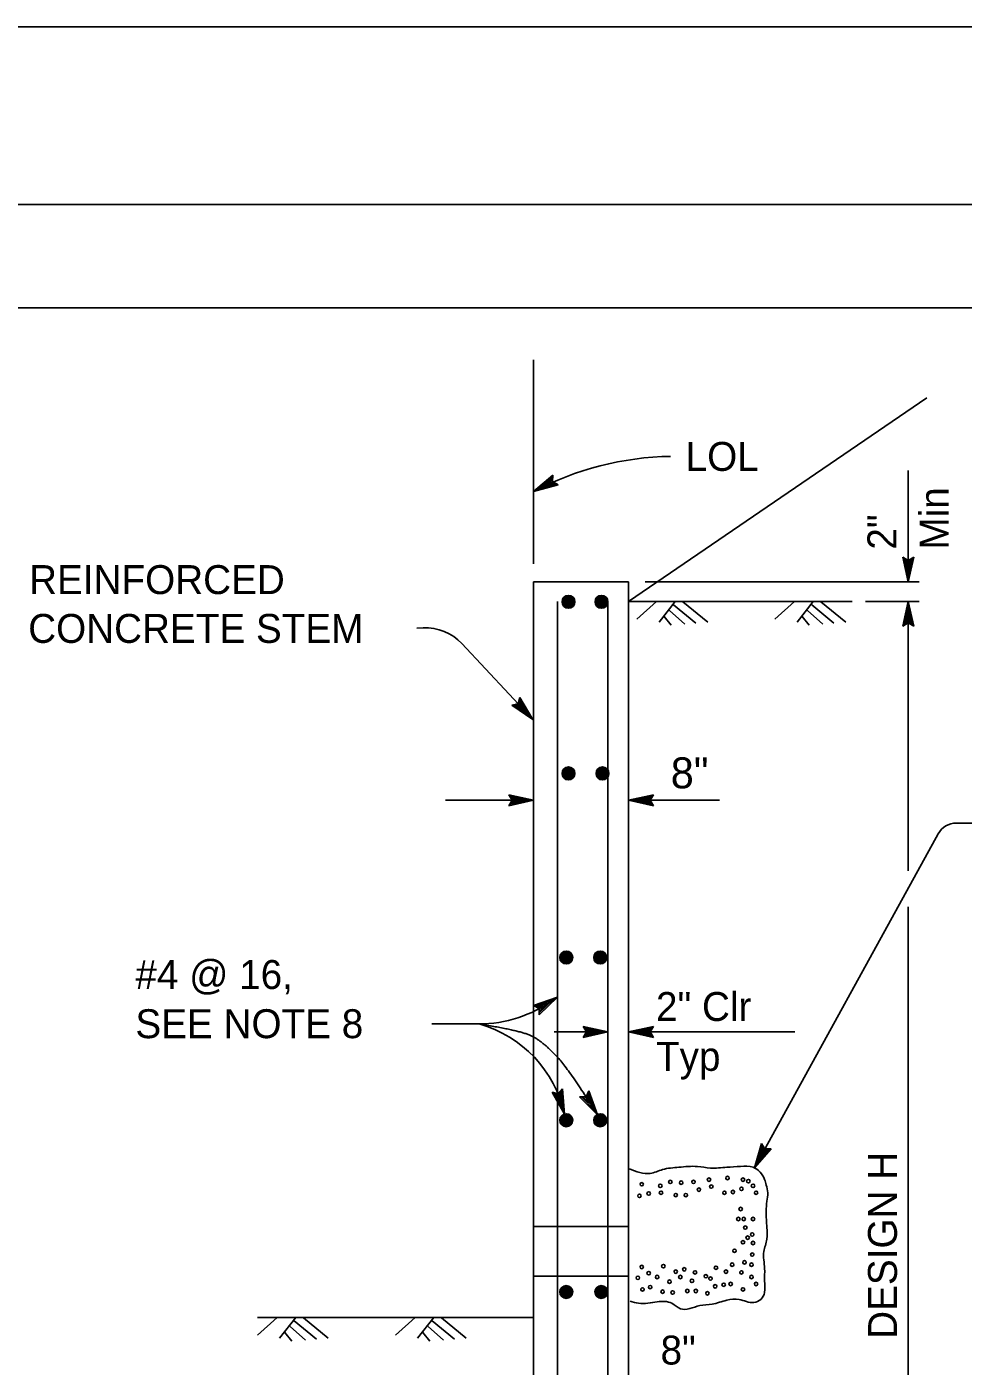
# Model space of a CAD drawing. Extents: x -894 to 866, y -472 to 714.
# Drawn here: x -360.1 to -133.5, y 389.5 to 713.6 of the extents above; entities that cross this region are included whole.
import ezdxf

# ---------------------------------------------------------------- set-up
doc = ezdxf.new("R2010")
doc.units = 0
for name, color, linetype in [('border_PLOTTING-ELEMENTS', 7, 'Continuous'), ('border_rw_22x34_Cut_Lines', 7, 'Continuous'), ('border_SHEET', 7, 'Continuous'), ('rd_PROFILE-OG', 7, 'Continuous'), ('str_Concrete-A', 7, 'Continuous'), ('str_Hatching-B', 7, 'Continuous'), ('str_Reinforcement-A', 7, 'Continuous'), ('str_Reinforcement-C', 7, 'Continuous'), ('str_Text-A', 7, 'Continuous')]:
    doc.layers.add(name, color=color, linetype=linetype)

msp = doc.modelspace()

# ---------------------------------------------------------------- linework, layer by layer
at = {"layer": 'border_PLOTTING-ELEMENTS'}
for points in [[(-894.04, -472.44), (865.96, -472.44), (865.96, 713.56), (-894.04, 713.56)], [(-864.04, 670.56), (835.96, 670.56), (835.96, -429.44), (-864.04, -429.44)]]:
    msp.add_lwpolyline(points, close=True, dxfattribs=at)
at = {"layer": 'border_rw_22x34_Cut_Lines'}
msp.add_lwpolyline([(-864.04, 670.56), (835.96, 670.56), (835.96, -429.44), (-864.04, -429.44)], close=True, dxfattribs=at)
at = {"layer": 'border_SHEET'}
msp.add_line((-814.04, 645.56), (810.96, 645.56), dxfattribs=at)
at = {"layer": 'rd_PROFILE-OG'}
for p, q in [((-214.48, 574.54), (-142.31, 623.76)), ((-160.33, 574.54), (-214.48, 574.54)), ((-207.71, 574.52), (-212.47, 570.28)), ((-203.19, 574.49), (-207.12, 569.49)), ((-203.58, 573.74), (-198.2, 569.31)), ((-201.36, 574.47), (-195.34, 569.51)), ((-174.3, 574.52), (-179.06, 570.28)), ((-169.78, 574.49), (-173.71, 569.49)), ((-170.17, 573.74), (-164.79, 569.31)), ((-167.95, 574.47), (-161.93, 569.51)), ((-205.87, 570.93), (-204.15, 568.81)), ((-204.56, 572.36), (-200.89, 569.01)), ((-172.46, 570.93), (-170.74, 568.81)), ((-171.15, 572.36), (-167.48, 569.01)), ((-299.54, 401.3), (-304.3, 397.06)), ((-237.48, 401.29), (-304.3, 401.29)), ((-295.02, 401.27), (-298.95, 396.27)), ((-296.39, 399.14), (-292.72, 395.8)), ((-295.41, 400.52), (-290.03, 396.09)), ((-293.19, 401.25), (-287.17, 396.3)), ((-266.12, 401.3), (-270.89, 397.06)), ((-261.61, 401.27), (-265.54, 396.27)), ((-262.98, 399.14), (-259.3, 395.8)), ((-262, 400.52), (-256.61, 396.09)), ((-259.78, 401.25), (-253.76, 396.3)), ((-297.69, 397.71), (-295.97, 395.6)), ((-264.28, 397.71), (-262.56, 395.6))]:
    msp.add_line(p, q, dxfattribs=at)
for points in [[(-160.33, 574.54), (-214.48, 574.54)], [(-270.89, 401.29), (-304.3, 401.29)], [(-304.3, 401.29), (-304.3, 401.29)], [(-237.48, 401.29), (-270.89, 401.29)]]:
    msp.add_lwpolyline(points, dxfattribs=at)
at = {"layer": 'str_Concrete-A'}
for p, q in [((-214.48, 579.27), (-237.48, 579.27)), ((-237.48, 579.27), (-237.48, 365.27)), ((-214.48, 365.27), (-214.48, 579.27)), ((-214.48, 423.29), (-237.48, 423.29)), ((-214.48, 411.29), (-237.48, 411.29))]:
    msp.add_line(p, q, dxfattribs=at)
at = {"layer": 'str_Hatching-B'}
for centre in [(-204.38, 434.1), (-201.76, 433.91), (-198.77, 434.1), (-195.03, 434.66), (-190.54, 435.04), (-186.8, 434.66), (-185.49, 434.29), (-211.86, 430.73), (-211.3, 433.54), (-209.62, 431.29), (-206.81, 433.16), (-206.63, 431.48), (-203.07, 430.92), (-200.64, 430.92), (-197.46, 432.23), (-194.47, 432.98), (-191.29, 431.48), (-189.23, 431.67), (-187.17, 432.42), (-184.36, 433.16), (-183.62, 431.48), (-187.36, 427.55), (-187.92, 425.12), (-186.61, 425.12), (-184.36, 425.12), (-186.24, 423.06), (-184.55, 421.38), (-186.8, 419.51), (-185.67, 420.63), (-184.36, 419.32), (-188.85, 417.45), (-186.42, 414.64), (-184.55, 416.52), (-211.3, 413.52), (-209.62, 412.03), (-206.07, 413.71), (-203.07, 412.4), (-201.01, 412.96), (-198.4, 412.21), (-195.78, 411.28), (-193.34, 413.34), (-190.91, 412.4), (-189.42, 414.08), (-187.17, 412.21), (-184.74, 414.08), (-212.24, 410.9), (-211.12, 408.1), (-209.25, 408.66), (-207.56, 411.09), (-204.57, 409.97), (-201.95, 411.09), (-199.14, 410.16), (-194.65, 410.72), (-193.53, 408.85), (-191.47, 409.22), (-189.79, 409.41), (-186.8, 408.1), (-184.74, 411.09), (-183.62, 409.41), (-206.25, 407.54), (-203.82, 407.35), (-200.27, 407.72), (-198.21, 407.72), (-195.4, 407.16)]:
    msp.add_circle(centre, 0.418, dxfattribs=at)
msp.add_spline([(-214.11, 405.29), (-212.05, 404.73), (-209.81, 404.73), (-207.56, 405.1), (-204.01, 404.73), (-201.95, 403.42), (-197.27, 404.17), (-194.28, 404.54), (-190.73, 405.48), (-187.73, 405.67), (-184.18, 404.92), (-182.49, 405.67), (-181.56, 407.35), (-181.56, 410.16), (-181.56, 413.15), (-181.75, 417.26), (-181, 420.26), (-181, 423.06), (-181.18, 426.99), (-181, 429.42), (-180.81, 431.48), (-181.18, 433.35), (-181.56, 434.66), (-184.36, 437.65), (-187.36, 437.84), (-190.73, 437.65), (-194.65, 437.47), (-197.83, 437.84), (-202.32, 437.65), (-206.25, 437.09), (-209.25, 436.16), (-214.3, 437.28)], degree=3, dxfattribs=at)
at = {"layer": 'str_Reinforcement-A'}
for centre, radius in [((-229.03, 574.45), 1.56), ((-229.03, 574.45), 1.37), ((-229.03, 574.45), 1.19), ((-229.03, 574.45), 1), ((-229.03, 574.45), 0.812), ((-229.03, 574.45), 0.625), ((-229.03, 574.45), 0.437), ((-229.03, 574.45), 0.187), ((-221.05, 574.45), 1.56), ((-221.05, 574.45), 1.37), ((-221.05, 574.45), 1.19), ((-221.05, 574.45), 1), ((-221.05, 574.45), 0.812), ((-221.05, 574.45), 0.625), ((-221.05, 574.45), 0.437), ((-221.05, 574.45), 0.187), ((-229.03, 532.93), 1.56), ((-229.03, 532.93), 1.37), ((-229.03, 532.93), 1.19), ((-229.03, 532.93), 1), ((-229.03, 532.93), 0.812), ((-229.03, 532.93), 0.625), ((-229.03, 532.93), 0.437), ((-229.03, 532.93), 0.187), ((-220.81, 532.93), 1.56), ((-220.81, 532.93), 1.37), ((-220.81, 532.93), 1.19), ((-220.81, 532.93), 1), ((-220.81, 532.93), 0.812), ((-220.81, 532.93), 0.625), ((-220.81, 532.93), 0.437), ((-220.81, 532.93), 0.187), ((-229.57, 488.39), 1.56), ((-229.57, 488.39), 1.37), ((-229.57, 488.39), 1.19), ((-229.57, 488.39), 1), ((-221.35, 488.39), 1.56), ((-221.35, 488.39), 1.37), ((-221.35, 488.39), 1.19), ((-221.35, 488.39), 1), ((-229.57, 488.39), 0.812), ((-229.57, 488.39), 0.625), ((-229.57, 488.39), 0.437), ((-229.57, 488.39), 0.187), ((-221.35, 488.39), 0.812), ((-221.35, 488.39), 0.625), ((-221.35, 488.39), 0.437), ((-221.35, 488.39), 0.187), ((-229.57, 449.02), 1.56), ((-221.35, 449.02), 1.56), ((-229.57, 449.02), 1.37), ((-229.57, 449.02), 1.19), ((-229.57, 449.02), 1), ((-229.57, 449.02), 0.812), ((-229.57, 449.02), 0.625), ((-229.57, 449.02), 0.437), ((-229.57, 449.02), 0.187), ((-221.35, 449.02), 1.37), ((-221.35, 449.02), 1.19), ((-221.35, 449.02), 1), ((-221.35, 449.02), 0.812), ((-221.35, 449.02), 0.625), ((-221.35, 449.02), 0.437), ((-221.35, 449.02), 0.187), ((-229.57, 407.48), 1.56), ((-229.57, 407.48), 1.37), ((-229.57, 407.48), 1.19), ((-229.57, 407.48), 1), ((-221.08, 407.48), 1.56), ((-221.08, 407.48), 1.37), ((-221.08, 407.48), 1.19), ((-221.08, 407.48), 1), ((-229.57, 407.48), 0.812), ((-229.57, 407.48), 0.625), ((-229.57, 407.48), 0.437), ((-229.57, 407.48), 0.187), ((-221.08, 407.48), 0.812), ((-221.08, 407.48), 0.625), ((-221.08, 407.48), 0.437), ((-221.08, 407.48), 0.187)]:
    msp.add_circle(centre, radius, dxfattribs=at)
at = {"layer": 'str_Reinforcement-C'}
for p, q in [((-231.72, 341.36), (-231.72, 574.54)), ((-219.48, 358.76), (-219.48, 574.54))]:
    msp.add_line(p, q, dxfattribs=at)
at = {"layer": 'str_Text-A'}
for p, q in [((-237.48, 615.85), (-237.48, 632.95)), ((-237.48, 584.65), (-237.48, 628.49)), ((-237.48, 607.5), (-237.48, 612.57)), ((-146.8, 579.27), (-146.8, 606.25)), ((-237.48, 583.65), (-237.48, 605.12)), ((-237.48, 601.11), (-232.8, 605.1)), ((-231.55, 602.74), (-237.48, 601.11)), ((-231.91, 602.95), (-236.26, 601.76)), ((-236.25, 601.76), (-232.84, 604.67)), ((-235.03, 602.4), (-232.83, 604.28)), ((-232.28, 603.16), (-235.03, 602.4)), ((-233.81, 603.05), (-232.87, 603.85)), ((-232.6, 603.38), (-233.81, 603.05)), ((-232.8, 605.1), (-232.88, 603.55)), ((-232.88, 603.55), (-231.55, 602.74)), ((-232.8, 605.1), (-232.8, 605.1)), ((-231.55, 602.74), (-231.55, 602.74)), ((-237.48, 601.11), (-237.48, 601.11)), ((-146.8, 579.27), (-148.13, 585.27)), ((-148.13, 585.27), (-148.13, 585.27)), ((-148.13, 585.27), (-146.8, 584.47)), ((-146.8, 580.66), (-147.77, 585.04)), ((-146.8, 582.04), (-147.42, 584.86)), ((-146.8, 583.42), (-147.06, 584.63)), ((-146.8, 584.47), (-145.46, 585.27)), ((-145.46, 585.27), (-146.8, 579.27)), ((-145.81, 585.06), (-146.8, 580.65)), ((-146.17, 584.82), (-146.8, 582.04)), ((-146.52, 584.65), (-146.8, 583.42)), ((-145.46, 585.27), (-145.46, 585.27)), ((-210.46, 579.27), (-144.17, 579.27)), ((-146.8, 579.27), (-146.8, 579.27)), ((-157.15, 574.54), (-144.17, 574.54)), ((-148.14, 568.54), (-146.8, 574.54)), ((-146.8, 574.54), (-146.8, 574.54)), ((-146.8, 574.54), (-145.47, 568.54)), ((-146.8, 509.34), (-146.8, 574.54)), ((-147.78, 568.75), (-146.8, 573.16)), ((-147.42, 568.99), (-146.8, 571.78)), ((-147.08, 569.17), (-146.8, 570.39)), ((-146.8, 571.78), (-146.17, 568.95)), ((-146.8, 570.39), (-146.53, 569.19)), ((-146.79, 573.15), (-145.83, 568.77)), ((-265.72, 568.06), (-264.22, 568.14)), ((-146.8, 569.34), (-148.14, 568.54)), ((-148.14, 568.54), (-148.14, 568.54)), ((-145.47, 568.54), (-146.8, 569.34)), ((-145.47, 568.54), (-145.47, 568.54)), ((-254.82, 564.35), (-237.68, 545.99)), ((-241.23, 549.79), (-240.8, 551.29)), ((-240.91, 550.89), (-238.62, 547)), ((-240.8, 551.29), (-240.8, 551.29)), ((-240.8, 551.29), (-237.68, 545.99)), ((-242.75, 549.47), (-241.23, 549.79)), ((-237.68, 545.99), (-242.75, 549.47)), ((-242.75, 549.47), (-242.75, 549.47)), ((-238.63, 547.01), (-242.32, 549.55)), ((-239.56, 548.01), (-241.95, 549.65)), ((-240.51, 549.02), (-241.53, 549.73)), ((-241.14, 550.11), (-240.51, 549.02)), ((-241.01, 550.48), (-239.56, 548.01)), ((-237.68, 545.99), (-237.68, 545.99)), ((-258.79, 526.44), (-237.48, 526.44)), ((-242.68, 526.44), (-243.48, 527.78)), ((-243.48, 527.78), (-243.48, 527.78)), ((-243.48, 527.78), (-237.48, 526.44)), ((-237.48, 526.44), (-243.48, 525.11)), ((-243.48, 525.11), (-242.68, 526.44)), ((-243.48, 525.11), (-243.48, 525.11)), ((-243.26, 527.43), (-238.86, 526.45)), ((-238.87, 526.44), (-243.24, 525.47)), ((-240.24, 526.45), (-243.06, 525.82)), ((-243.03, 527.07), (-240.24, 526.45)), ((-242.85, 526.72), (-241.62, 526.45)), ((-241.62, 526.45), (-242.83, 526.18)), ((-237.48, 526.44), (-237.48, 526.44)), ((-214.48, 526.44), (-208.48, 527.77)), ((-214.48, 526.44), (-192.49, 526.44)), ((-208.48, 525.1), (-214.48, 526.44)), ((-214.48, 526.44), (-214.48, 526.44)), ((-208.69, 525.46), (-213.1, 526.44)), ((-213.09, 526.45), (-208.71, 527.42)), ((-211.71, 526.44), (-208.89, 527.07)), ((-208.93, 525.82), (-211.71, 526.44)), ((-210.33, 526.44), (-209.12, 526.71)), ((-209.1, 526.17), (-210.33, 526.44)), ((-208.48, 527.77), (-209.28, 526.44)), ((-209.28, 526.44), (-208.48, 525.1)), ((-208.48, 527.77), (-208.48, 527.77)), ((-208.48, 525.1), (-208.48, 525.1)), ((-111.68, 520.93), (-135.15, 520.93)), ((-184.03, 437.52), (-139.53, 518.34)), ((-146.8, 365.27), (-146.8, 500.68)), ((-237.53, 476.81), (-231.72, 478.83)), ((-236.14, 476.09), (-237.53, 476.81)), ((-237.53, 476.81), (-237.53, 476.81)), ((-237.15, 476.62), (-232.89, 478.1)), ((-236.77, 476.44), (-234.07, 477.37)), ((-236.43, 476.24), (-235.24, 476.65)), ((-234.07, 477.37), (-236.14, 475.36)), ((-235.24, 476.65), (-236.13, 475.78)), ((-231.72, 478.83), (-236.12, 474.54)), ((-232.9, 478.09), (-236.11, 474.97)), ((-231.72, 478.83), (-231.72, 478.83)), ((-236.12, 474.54), (-236.14, 476.09)), ((-236.12, 474.54), (-236.12, 474.54)), ((-249.53, 472.32), (-262.07, 472.32)), ((-219.48, 470.39), (-232.5, 470.39)), ((-219.48, 470.39), (-225.48, 471.72)), ((-225.48, 471.72), (-225.48, 471.72)), ((-225.48, 471.72), (-224.68, 470.39)), ((-224.68, 470.39), (-225.48, 469.05)), ((-225.48, 469.05), (-219.48, 470.39)), ((-225.26, 469.41), (-220.86, 470.39)), ((-220.87, 470.39), (-225.24, 471.36)), ((-222.24, 470.39), (-225.06, 471.02)), ((-225.03, 469.77), (-222.24, 470.39)), ((-224.85, 470.11), (-223.62, 470.39)), ((-223.62, 470.39), (-224.83, 470.66)), ((-219.48, 470.39), (-219.48, 470.39)), ((-214.48, 470.39), (-208.48, 471.72)), ((-214.48, 470.39), (-174.23, 470.39)), ((-208.48, 469.05), (-214.48, 470.39)), ((-214.48, 470.39), (-214.48, 470.39)), ((-208.69, 469.41), (-213.1, 470.39)), ((-213.09, 470.39), (-208.71, 471.36)), ((-211.71, 470.39), (-208.89, 471.02)), ((-208.93, 469.77), (-211.71, 470.39)), ((-210.33, 470.39), (-209.12, 470.66)), ((-209.1, 470.11), (-210.33, 470.39)), ((-208.48, 471.72), (-209.28, 470.39)), ((-209.28, 470.39), (-208.48, 469.05)), ((-208.48, 471.72), (-208.48, 471.72)), ((-225.48, 469.05), (-225.48, 469.05)), ((-208.48, 469.05), (-208.48, 469.05)), ((-229.96, 450.49), (-233.01, 455.82)), ((-233.01, 455.82), (-233.01, 455.82)), ((-233.01, 455.82), (-231.5, 455.45)), ((-230.37, 451.82), (-232.6, 455.71)), ((-230.78, 453.13), (-232.22, 455.64)), ((-231.19, 454.45), (-231.8, 455.52)), ((-231.5, 455.45), (-230.46, 456.62)), ((-231.29, 455.7), (-231.19, 454.45)), ((-231.01, 455.97), (-230.78, 453.13)), ((-230.74, 456.3), (-230.37, 451.81)), ((-230.46, 456.62), (-230.46, 456.62)), ((-230.46, 456.62), (-229.96, 450.49)), ((-226.34, 454.68), (-224.79, 454.71)), ((-222.01, 450.32), (-226.34, 454.68)), ((-226.34, 454.68), (-226.34, 454.68)), ((-222.76, 451.49), (-225.91, 454.67)), ((-223.49, 452.65), (-225.53, 454.71)), ((-224.23, 453.82), (-225.1, 454.7)), ((-224.79, 454.71), (-224.09, 456.1)), ((-224.65, 455.01), (-224.23, 453.82)), ((-224.45, 455.34), (-223.49, 452.65)), ((-224.27, 455.73), (-222.75, 451.48)), ((-224.09, 456.1), (-224.09, 456.1)), ((-224.09, 456.1), (-222.01, 450.32)), ((-229.96, 450.49), (-229.96, 450.49)), ((-222.01, 450.32), (-222.01, 450.32)), ((-184.03, 437.52), (-182.3, 443.41)), ((-179.97, 442.13), (-184.03, 437.52)), ((-183.37, 438.74), (-182.1, 443.04)), ((-180.38, 442.11), (-183.37, 438.73)), ((-182.7, 439.94), (-181.89, 442.71)), ((-180.81, 442.08), (-182.7, 439.94)), ((-182.3, 443.41), (-182.3, 443.41)), ((-182.3, 443.41), (-181.53, 442.07)), ((-182.03, 441.15), (-181.68, 442.33)), ((-181.2, 442.09), (-182.03, 441.15)), ((-181.53, 442.07), (-179.97, 442.13)), ((-179.97, 442.13), (-179.97, 442.13)), ((-184.03, 437.52), (-184.03, 437.52))]:
    msp.add_line(p, q, dxfattribs=at)
for centre, radius, start, end in [((-203.21, 536.5), 73.14, 90.8573, 117.9411), ((-263.59, 556.16), 12, 43.0331, 93.0123), ((-135.15, 515.93), 5, 90, 151.1586), ((-251.06, 504.13), 31.85, 272.765, 307.3944), ((-258.64, 444.04), 29.4, 12.6802, 74.1492)]:
    msp.add_arc(centre, radius, start, end, dxfattribs=at)
msp.add_open_spline([(-222.01, 450.31), (-228.7, 461.11), (-235.52, 468.33), (-240.93, 470.75), (-250.61, 472.32)], degree=2, dxfattribs=at)

# ---------------------------------------------------------------- texts
for s, height, p in [('LOL', 7, (-200.67, 606.13)), ('REINFORCED', 7, (-359.58, 576.32)), ('CONCRETE STEM', 7, (-359.8, 564.51)), ('8"', 7.5, (-204.28, 529.32)), ('#4 @ 16,', 7, (-333.85, 480.78)), ('2" Clr', 7, (-207.85, 473.04)), ('SEE NOTE 8', 7, (-333.85, 468.88)), ('Typ', 7, (-207.85, 460.97)), ('8"', 7, (-206.75, 389.92))]:
    msp.add_text(s, height=height, dxfattribs=at).set_placement(p)
for s, p in [('Min', (-137.05, 587.07)), ('2"', (-149.68, 587.07)), ('DESIGN H', (-149.53, 396.13))]:
    msp.add_text(s, height=7, rotation=90, dxfattribs=at).set_placement(p)

doc.saveas('drawing.dxf')
